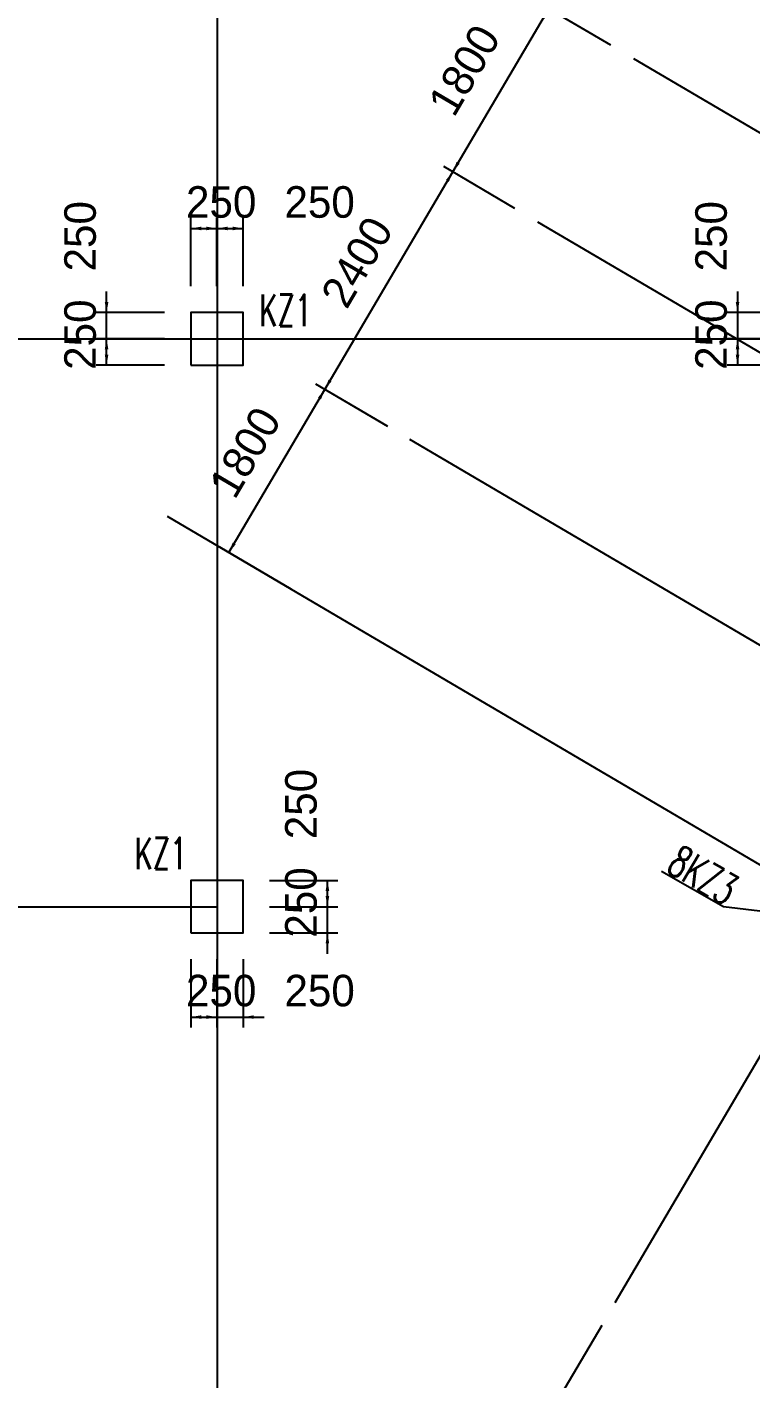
# Model space of a CAD drawing. Extents: x 387171 to 699106, y 11966 to 245688.
# Drawn here: x 577452 to 584335, y 123396 to 136254 of the extents above; entities that cross this region are included whole.
import ezdxf

# ---------------------------------------------------------------- set-up
doc = ezdxf.new("R2010")
doc.units = 0
doc.header["$LTSCALE"] = 100
doc.header["$MEASUREMENT"] = 0
for name, color, linetype in [('COLU', 7, 'Continuous'), ('DIM', 3, 'Continuous'), ('DOTE', 253, 'Continuous'), ('L-AXIS', 3, 'Continuous'), ('NUM', 7, 'Continuous')]:
    doc.layers.add(name, color=color, linetype=linetype)
doc.styles.add('hztxt', font='hztxt')
doc.styles.get("Standard").update_dxf_attribs({"font": 'standard'})
doc.dimstyles.get("Standard").update_dxf_attribs({"dimtxt": 300, "dimasz": 100, "dimexe": 100, "dimexo": 250, "dimgap": 100, "dimtad": 0, "dimtoh": 1, "dimdec": 0, "dimdsep": 46, "dimcen": 0.09, "dimclrt": 7, "dimadec": 0, "dimazin": 0, "dimtfac": 1, "dimtdec": 4, "dimtofl": 0, "dimtmove": 0, "dimatfit": 3, "dimfxl": 1, "dimtolj": 1, "dimtzin": 0, "dimarcsym": 0})

# ---------------------------------------------------------------- blocks, each defined once
blk = doc.blocks.new('*D1898')
at = {"layer": 'L-AXIS', "color": 0, "linetype": 'ByBlock', "lineweight": -2}
for p, q in [((582412, 136428), (583324, 137980)), ((583916, 137632), (583238, 138030)), ((583003, 136080), (582326, 136479))]:
    blk.add_line(p, q, dxfattribs=at)
for points in [[(583324, 137980), (583288, 137885), (583259, 137902)], [(582412, 136428), (582448, 136523), (582477, 136506)]]:
    blk.add_solid(points, dxfattribs=at)
at = {"layer": 'L-AXIS', "color": 7, "linetype": 'Continuous', "lineweight": -2, "insert": (583191, 137030), "char_height": 300, "width": 690, "attachment_point": 5, "rotation": 59.5454, "style": 'hztxt'}
blk.add_mtext('1800', dxfattribs=at)
blk = doc.blocks.new('*D121')
at = {"layer": 'L-AXIS', "color": 0, "linetype": 'ByBlock', "lineweight": -2}
for p, q in [((581500, 134876), (582412, 136428)), ((583003, 136080), (582326, 136479)), ((582091, 134529), (581414, 134927))]:
    blk.add_line(p, q, dxfattribs=at)
for points in [[(582412, 136428), (582376, 136333), (582347, 136350)], [(581500, 134876), (581536, 134971), (581565, 134954)]]:
    blk.add_solid(points, dxfattribs=at)
at = {"layer": 'L-AXIS', "color": 7, "linetype": 'Continuous', "lineweight": -2, "insert": (581610, 135844), "char_height": 300, "width": 690, "attachment_point": 5, "rotation": 59.5454, "style": 'hztxt'}
blk.add_mtext('1800', dxfattribs=at)
blk = doc.blocks.new('*D646')
at = {"layer": 'L-AXIS', "color": 0, "linetype": 'ByBlock', "lineweight": -2}
for p, q in [((580283, 132807), (581500, 134876)), ((582091, 134529), (581414, 134927)), ((580882, 132455), (580197, 132858))]:
    blk.add_line(p, q, dxfattribs=at)
for points in [[(581500, 134876), (581463, 134782), (581435, 134799)], [(580283, 132807), (580320, 132902), (580348, 132885)]]:
    blk.add_solid(points, dxfattribs=at)
at = {"layer": 'L-AXIS', "color": 7, "linetype": 'Continuous', "lineweight": -2, "insert": (580590, 134019), "char_height": 300, "width": 785, "attachment_point": 5, "rotation": 59.5454, "style": 'hztxt'}
blk.add_mtext('2400', dxfattribs=at)
blk = doc.blocks.new('*D148')
at = {"layer": 'L-AXIS', "color": 0, "linetype": 'ByBlock', "lineweight": -2}
for p, q in [((582916, 123906), (582366, 122972)), ((582417, 123058), (583710, 122298)), ((584209, 123146), (583659, 122212))]:
    blk.add_line(p, q, dxfattribs=at)
for points in [[(582417, 123058), (582512, 123022), (582495, 122993)], [(583710, 122298), (583615, 122334), (583632, 122363)]]:
    blk.add_solid(points, dxfattribs=at)
at = {"layer": 'L-AXIS', "color": 7, "linetype": 'Continuous', "lineweight": -2, "insert": (583241, 122980), "char_height": 300, "width": 690, "attachment_point": 5, "rotation": 329.5454, "style": 'hztxt'}
blk.add_mtext('1500', dxfattribs=at)
blk = doc.blocks.new('*D667')
at = {"layer": 'L-AXIS', "color": 0, "linetype": 'ByBlock', "lineweight": -2}
for p, q in [((580874, 132460), (580197, 132858)), ((579371, 131256), (580283, 132807)), ((579962, 130908), (579285, 131306))]:
    blk.add_line(p, q, dxfattribs=at)
for points in [[(580283, 132807), (580247, 132713), (580218, 132730)], [(579371, 131256), (579407, 131350), (579436, 131334)]]:
    blk.add_solid(points, dxfattribs=at)
at = {"layer": 'L-AXIS', "color": 7, "linetype": 'Continuous', "lineweight": -2, "insert": (579525, 132209), "char_height": 300, "width": 690, "attachment_point": 5, "rotation": 59.5454, "style": 'hztxt'}
blk.add_mtext('1800', dxfattribs=at)
blk = doc.blocks.new('*D200')
at = {"layer": 'DIM', "color": 0, "linetype": 'ByBlock', "lineweight": -2}
for p, q in [((584208, 133738), (584208, 133088)), ((584758, 133538), (584108, 133538)), ((584758, 133288), (584108, 133288))]:
    blk.add_line(p, q, dxfattribs=at)
for points in [[(584208, 133538), (584191, 133638), (584225, 133638)], [(584208, 133288), (584225, 133188), (584191, 133188)]]:
    blk.add_solid(points, dxfattribs=at)
at = {"layer": 'DIM', "color": 7, "linetype": 'Continuous', "lineweight": -2, "insert": (583958, 134264), "char_height": 300, "width": 566.67, "attachment_point": 5, "rotation": 90, "style": 'hztxt'}
blk.add_mtext('250', dxfattribs=at)
blk = doc.blocks.new('*D129')
at = {"layer": 'DIM', "color": 0, "linetype": 'ByBlock', "lineweight": -2}
for p, q in [((584758, 133288), (584108, 133288)), ((584208, 133288), (584208, 133038)), ((584758, 133038), (584108, 133038))]:
    blk.add_line(p, q, dxfattribs=at)
for points in [[(584208, 133288), (584225, 133188), (584191, 133188)], [(584208, 133038), (584191, 133138), (584225, 133138)]]:
    blk.add_solid(points, dxfattribs=at)
at = {"layer": 'DIM', "color": 7, "linetype": 'Continuous', "lineweight": -2, "insert": (583958, 133328), "char_height": 300, "width": 566.67, "attachment_point": 5, "rotation": 90, "style": 'hztxt'}
blk.add_mtext('250', dxfattribs=at)
blk = doc.blocks.new('*D2367')
at = {"layer": 'DIM', "color": 0, "linetype": 'ByBlock', "lineweight": -2}
for p, q in [((579008, 133788), (579008, 134438)), ((579258, 133788), (579258, 134438)), ((579008, 134338), (579258, 134338))]:
    blk.add_line(p, q, dxfattribs=at)
for points in [[(579008, 134338), (579108, 134355), (579108, 134321)], [(579258, 134338), (579158, 134321), (579158, 134355)]]:
    blk.add_solid(points, dxfattribs=at)
at = {"layer": 'DIM', "color": 7, "linetype": 'Continuous', "lineweight": -2, "insert": (579298, 134588), "char_height": 300, "width": 566.67, "attachment_point": 5, "style": 'hztxt'}
blk.add_mtext('250', dxfattribs=at)
blk = doc.blocks.new('*D608')
at = {"layer": 'DIM', "color": 0, "linetype": 'ByBlock', "lineweight": -2}
for p, q in [((579258, 133788), (579258, 134438)), ((579508, 133788), (579508, 134438)), ((579258, 134338), (579508, 134338))]:
    blk.add_line(p, q, dxfattribs=at)
for points in [[(579258, 134338), (579358, 134355), (579358, 134321)], [(579508, 134338), (579408, 134321), (579408, 134355)]]:
    blk.add_solid(points, dxfattribs=at)
at = {"layer": 'DIM', "color": 7, "linetype": 'Continuous', "lineweight": -2, "insert": (580234, 134588), "char_height": 300, "width": 566.67, "attachment_point": 5, "style": 'hztxt'}
blk.add_mtext('250', dxfattribs=at)
blk = doc.blocks.new('*D862')
at = {"layer": 'DIM', "color": 0, "linetype": 'ByBlock', "lineweight": -2}
for p, q in [((578758, 133288), (578108, 133288)), ((578208, 133038), (578208, 133288)), ((578758, 133038), (578108, 133038))]:
    blk.add_line(p, q, dxfattribs=at)
for points in [[(578208, 133288), (578225, 133188), (578191, 133188)], [(578208, 133038), (578191, 133138), (578225, 133138)]]:
    blk.add_solid(points, dxfattribs=at)
at = {"layer": 'DIM', "color": 7, "linetype": 'Continuous', "lineweight": -2, "insert": (577958, 133328), "char_height": 300, "width": 566.67, "attachment_point": 5, "rotation": 90, "style": 'hztxt'}
blk.add_mtext('250', dxfattribs=at)
blk = doc.blocks.new('*D1080')
at = {"layer": 'DIM', "color": 0, "linetype": 'ByBlock', "lineweight": -2}
for p, q in [((578208, 133088), (578208, 133738)), ((578758, 133538), (578108, 133538)), ((578758, 133288), (578108, 133288))]:
    blk.add_line(p, q, dxfattribs=at)
for points in [[(578208, 133538), (578191, 133638), (578225, 133638)], [(578208, 133288), (578225, 133188), (578191, 133188)]]:
    blk.add_solid(points, dxfattribs=at)
at = {"layer": 'DIM', "color": 7, "linetype": 'Continuous', "lineweight": -2, "insert": (577958, 134264), "char_height": 300, "width": 566.67, "attachment_point": 5, "rotation": 90, "style": 'hztxt'}
blk.add_mtext('250', dxfattribs=at)
blk = doc.blocks.new('*D1315')
at = {"layer": 'DIM', "color": 0, "linetype": 'ByBlock', "lineweight": -2}
for p, q in [((579008, 127388), (579008, 126738)), ((579258, 127388), (579258, 126738)), ((579008, 126838), (579258, 126838))]:
    blk.add_line(p, q, dxfattribs=at)
for points in [[(579008, 126838), (579108, 126855), (579108, 126821)], [(579258, 126838), (579158, 126821), (579158, 126855)]]:
    blk.add_solid(points, dxfattribs=at)
at = {"layer": 'DIM', "color": 7, "linetype": 'Continuous', "lineweight": -2, "insert": (579298, 127088), "char_height": 300, "width": 566.67, "attachment_point": 5, "style": 'hztxt'}
blk.add_mtext('250', dxfattribs=at)
blk = doc.blocks.new('*D3699')
at = {"layer": 'DIM', "color": 0, "linetype": 'ByBlock', "lineweight": -2}
for p, q in [((579258, 127388), (579258, 126738)), ((579508, 127388), (579508, 126738)), ((579058, 126838), (579708, 126838))]:
    blk.add_line(p, q, dxfattribs=at)
for points in [[(579258, 126838), (579158, 126821), (579158, 126855)], [(579508, 126838), (579608, 126855), (579608, 126821)]]:
    blk.add_solid(points, dxfattribs=at)
at = {"layer": 'DIM', "color": 7, "linetype": 'Continuous', "lineweight": -2, "insert": (580234, 127088), "char_height": 300, "width": 566.67, "attachment_point": 5, "style": 'hztxt'}
blk.add_mtext('250', dxfattribs=at)
blk = doc.blocks.new('*D3925')
at = {"layer": 'DIM', "color": 0, "linetype": 'ByBlock', "lineweight": -2}
for p, q in [((580308, 127438), (580308, 128088)), ((579758, 127888), (580408, 127888)), ((579758, 127638), (580408, 127638))]:
    blk.add_line(p, q, dxfattribs=at)
for points in [[(580308, 127888), (580291, 127988), (580325, 127988)], [(580308, 127638), (580325, 127538), (580291, 127538)]]:
    blk.add_solid(points, dxfattribs=at)
at = {"layer": 'DIM', "color": 7, "linetype": 'Continuous', "lineweight": -2, "insert": (580058, 127928), "char_height": 300, "width": 566.67, "attachment_point": 5, "rotation": 90, "style": 'hztxt'}
blk.add_mtext('250', dxfattribs=at)
blk = doc.blocks.new('*D16')
at = {"layer": 'DIM', "color": 0, "linetype": 'ByBlock', "lineweight": -2}
for p, q in [((579758, 128138), (580408, 128138)), ((580308, 127888), (580308, 128138)), ((579758, 127888), (580408, 127888))]:
    blk.add_line(p, q, dxfattribs=at)
for points in [[(580308, 128138), (580325, 128038), (580291, 128038)], [(580308, 127888), (580291, 127988), (580325, 127988)]]:
    blk.add_solid(points, dxfattribs=at)
at = {"layer": 'DIM', "color": 7, "linetype": 'Continuous', "lineweight": -2, "insert": (580058, 128864), "char_height": 300, "width": 566.67, "attachment_point": 5, "rotation": 90, "style": 'hztxt'}
blk.add_mtext('250', dxfattribs=at)

msp = doc.modelspace()

# ---------------------------------------------------------------- linework, layer by layer
at = {"layer": 'COLU'}
for points in [[(579008.1, 133037.9), (579508.1, 133037.9), (579508.1, 133537.9), (579008.1, 133537.9)], [(579008.1, 127637.9), (579508.1, 127637.9), (579508.1, 128137.9), (579008.1, 128137.9)]]:
    msp.add_lwpolyline(points, close=True, dxfattribs=at)
at = {"layer": 'DOTE'}
for p, q in [((579258.1, 213087.9), (579258.1, 100087.9)), ((594660, 143880.5), (583042.3, 124121.8)), ((583218.7, 135953.7), (631186.4, 107749.7)), ((582306.3, 134402.1), (588638, 130679.2)), ((508458.1, 133287.9), (585258.1, 133287.9)), ((581089.9, 132333.2), (603972.6, 118878.6)), ((580177.5, 130781.5), (629391, 101845)), ((510308.1, 127887.9), (579258.1, 127887.9))]:
    msp.add_line(p, q, dxfattribs=at)
at = {"layer": 'L-AXIS'}
msp.add_line((578784.3, 131600.7), (580177.5, 130781.5), dxfattribs=at)
at = {"layer": 'NUM', "color": 200}
for p, q in [((583485, 128226.5), (584073, 127888.6)), ((584073, 127888.6), (585019.7, 127779.7))]:
    msp.add_line(p, q, dxfattribs=at)

# ---------------------------------------------------------------- texts
at = {"layer": 'NUM', "color": 200, "width": 0.7}
for p in [(579660.6, 133409.8), (578475.1, 128244)]:
    msp.add_text('KZ1', height=300, dxfattribs=at).set_placement(p)
msp.add_text('8KZ3', height=300, rotation=329.54537, dxfattribs=at).set_placement((583517.1, 128226.9))

# ---------------------------------------------------------------- dimensions: what is measured, and where the dimension line sits
at = {"layer": 'DIM', "color": 200}
for p1, p2, distance, picture, middle in [((579008.1, 133537.9), (579258.1, 133537.9), 800, '*D2367', (578790, 134587.9)), ((579258.1, 133537.9), (579508.1, 133537.9), 800, '*D608', (579726.1, 134587.9)), ((579008.1, 133287.9), (579008.1, 133537.9), 800, '*D1080', (577958.1, 133756)), ((585008.1, 133537.9), (585008.1, 133287.9), -800, '*D200', (583958.1, 133756)), ((579008.1, 133037.9), (579008.1, 133287.9), 800, '*D862', (577958.1, 132819.9)), ((585008.1, 133287.9), (585008.1, 133037.9), -800, '*D129', (583958.1, 132819.9)), ((579508.1, 127887.9), (579508.1, 128137.9), -800, '*D16', (580058.1, 128356)), ((579508.1, 127637.9), (579508.1, 127887.9), -800, '*D3925', (580058.1, 127419.9)), ((579008.1, 127637.9), (579258.1, 127637.9), -800, '*D1315', (578790, 127087.9)), ((579258.1, 127637.9), (579508.1, 127637.9), -800, '*D3699', (579726.1, 127087.9))]:
    dim = msp.add_aligned_dim(p1=p1, p2=p2, distance=distance, dimstyle='Standard', dxfattribs=at)
    dim.commit()
    dim.dimension.update_dxf_attribs({"geometry": picture, "text_midpoint": middle})
at = {"layer": 'L-AXIS'}
for base, p1, p2, angle, picture, middle in [((583324.4, 137979.7), (583218.7, 135953.7), (584131, 137505.4), 59.54537, '*D1898', (583191.3, 137030)), ((582412, 136428), (582306.3, 134402.1), (583218.7, 135953.7), 59.54537, '*D121', (581610.3, 135843.5)), ((581499.7, 134876.3), (581097.9, 132328.5), (582306.3, 134402.1), 59.54537, '*D646', (580589.8, 134019.3)), ((580283.3, 132807.5), (580177.5, 130781.5), (581089.9, 132333.2), 59.54537, '*D667', (579525.4, 132209)), ((583710, 122297.9), (583042.3, 124121.8), (584335.4, 123361.5), 329.54537, '*D148', (583240.9, 122979.8))]:
    dim = msp.add_linear_dim(base=base, p1=p1, p2=p2, angle=angle, dimstyle='Standard', dxfattribs=at)
    dim.commit()
    dim.dimension.update_dxf_attribs({"geometry": picture, "text_midpoint": middle})

doc.saveas('drawing.dxf')
